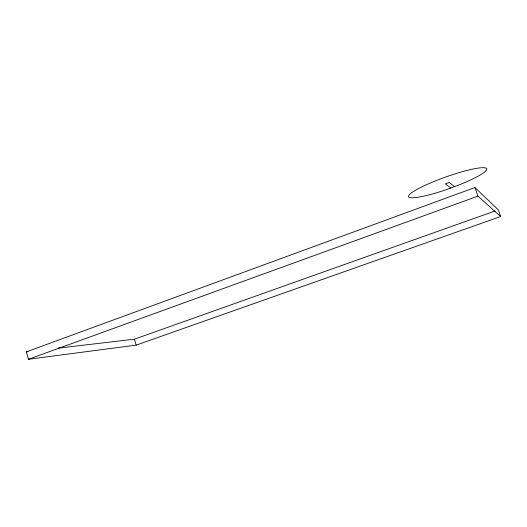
<?xml version="1.0" encoding="UTF-8"?>
<svg xmlns="http://www.w3.org/2000/svg" width="527" height="527" viewBox="0 0 527 527"><rect width="100%" height="100%" fill="white"/><g stroke="black" fill="none" stroke-linecap="round" stroke-linejoin="round"><path stroke-width="0.79" d="M26.35 351.878L474.913 187.526L498.278 209.832L500.65 216.531L136.183 345.126L28.451 359.276L26.35 351.878L27.977 351.687M28.451 359.276L477.943 196.136L500.65 216.531M58.036 348.156L134.405 339.19L495.176 210.938M450.776 188.053L445.361 183.877L449.235 182.434L454.505 186.677M474.913 187.526L477.943 196.136M134.405 339.19L136.183 345.126M457.482 185.544L447.759 189.14A41.547 6.06 -19.6 0 1 412.081 192.421A41.547 6.06 -19.6 0 1 477.699 168.179A41.547 6.06 -19.6 0 1 457.482 185.544"/></g></svg>
